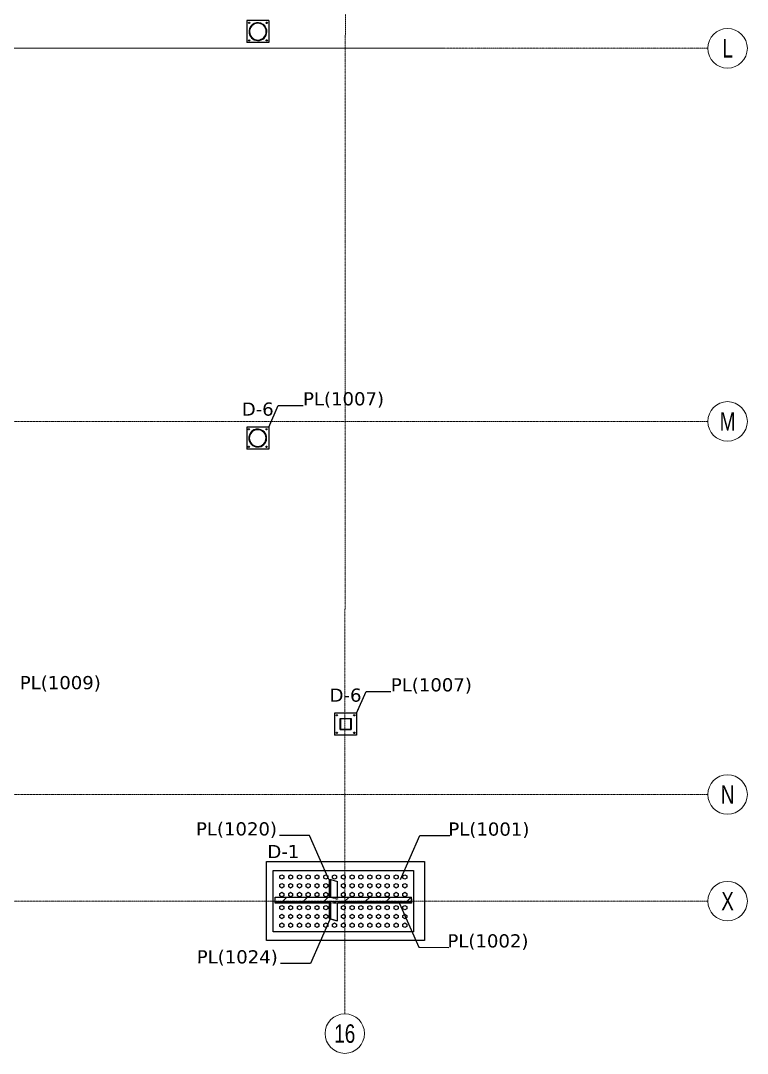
# Model space of a CAD drawing. Header units: millimetres. Extents: x -900 to 102491, y -15825 to 34550.
# Drawn here: x 85943 to 102491, y -3468 to 20060 of the extents above; entities that cross this region are included whole.
import ezdxf
from ezdxf.enums import TextEntityAlignment as Align

# ---------------------------------------------------------------- set-up
doc = ezdxf.new("R2010")
doc.units = ezdxf.units.MM
doc.linetypes.add('DXK_LINE_DOT2', pattern=[3.9198, 1.9599, -1.9599])
doc.linetypes.add('Grid Line', pattern=[3.33375, 1.905, -0.47625, 0.47625, -0.47625])
doc.layers.add('COTAS', color=8, linetype='Continuous')
doc.layers.add('TEXTO GENERAL', color=3, linetype='Continuous')
doc.layers.add('E_EJES', color=8, linetype='Continuous', lineweight=9)
doc.layers.add('E_EJES-1', color=8, linetype='Grid Line', lineweight=9)
doc.styles.add('CNI_COTAS', font='romans.shx', dxfattribs={"width": 0.8})
doc.styles.add('Swis721 LtCn BT_1', font='swisscl.ttf', dxfattribs={"height": 0.42})
doc.styles.add('TEXTO GENERAL', font='verdana.ttf', dxfattribs={"height": 0.9})
doc.dimstyles.new('1.3', dxfattribs={"dimscale": 0, "dimtxt": 25, "dimasz": 100, "dimexe": 4, "dimexo": 4, "dimgap": 9, "dimtad": 1, "dimdec": 0, "dimzin": 4, "dimdsep": 46, "dimtxsty": 'CNI_COTAS', "dimcen": 0, "dimclrd": 256, "dimclrt": 3, "dimadec": 0, "dimazin": 0, "dimtfac": 1, "dimtdec": 0, "dimtmove": 2, "dimatfit": 0, "dimfxl": 0.05, "dimtolj": 1, "dimtzin": 0, "dimarcsym": 0})

# ---------------------------------------------------------------- blocks, each defined once
blk = doc.blocks.new('Grid - CNI_NOMBRE EJES-372759-_26_00m_LOC COLUMNAS Y MUROS PISO 7')
at = {"layer": 'E_EJES'}
blk.add_circle((0, 0), 0.003, dxfattribs=at)

msp = doc.modelspace()

# ---------------------------------------------------------------- hatches: boundary and pattern name
at = {"linetype": 'Continuous'}
h = msp.add_hatch(dxfattribs=at)
h.set_pattern_fill('', scale=105, style=0, pattern_type=0)
h.set_pattern_definition([(45, (91545.3, 19845.66), (-235.73, 235.73), [])])
h.paths.add_polyline_path([(91548.4, 19810.4), (91545.3, 19845.7), (91536.1, 19879.8), (91521.2, 19911.9), (91500.9, 19940.9), (91475.9, 19965.9), (91446.9, 19986.2), (91414.8, 20001.2), (91380.6, 20010.3), (91345.4, 20013.4), (91310.1, 20010.3), (91276, 20001.2), (91243.9, 19986.2), (91214.9, 19965.9), (91189.9, 19940.9), (91169.6, 19911.9), (91154.6, 19879.8), (91145.5, 19845.7), (91142.4, 19810.4), (91145.5, 19775.2), (91154.6, 19741), (91169.6, 19708.9), (91189.9, 19679.9), (91214.9, 19654.9), (91243.9, 19634.6), (91276, 19619.6), (91310.1, 19610.5), (91345.4, 19607.4), (91380.6, 19610.5), (91414.8, 19619.6), (91446.9, 19634.6), (91475.9, 19654.9), (91500.9, 19679.9), (91521.2, 19708.9), (91536.1, 19741), (91545.3, 19775.2)])
h.paths.add_polyline_path([(91524.9, 19745.1), (91510.8, 19714.9), (91491.7, 19687.6), (91468.2, 19664.1), (91440.9, 19645), (91410.7, 19630.9), (91378.5, 19622.3), (91345.4, 19619.4), (91312.2, 19622.3), (91280.1, 19630.9), (91249.9, 19645), (91222.6, 19664.1), (91199.1, 19687.6), (91180, 19714.9), (91165.9, 19745.1), (91157.3, 19777.2), (91154.4, 19810.4), (91157.3, 19843.6), (91165.9, 19875.7), (91180, 19905.9), (91199.1, 19933.2), (91222.6, 19956.7), (91249.9, 19975.8), (91280.1, 19989.9), (91312.2, 19998.5), (91345.4, 20001.4), (91378.5, 19998.5), (91410.7, 19989.9), (91440.9, 19975.8), (91468.2, 19956.7), (91491.7, 19933.2), (91510.8, 19905.9), (91524.9, 19875.7), (91533.5, 19843.6), (91536.4, 19810.4), (91533.5, 19777.2)])
h = msp.add_hatch(color=96, dxfattribs=at)
h.paths.add_polyline_path([(91544.4, 10550.4), (91541.3, 10585.7), (91532.1, 10619.8), (91517.2, 10651.9), (91496.9, 10680.9), (91471.9, 10705.9), (91442.9, 10726.2), (91410.8, 10741.2), (91376.6, 10750.3), (91341.4, 10753.4), (91306.1, 10750.3), (91272, 10741.2), (91239.9, 10726.2), (91210.9, 10705.9), (91185.9, 10680.9), (91165.6, 10651.9), (91150.6, 10619.8), (91141.5, 10585.7), (91138.4, 10550.4), (91141.5, 10515.2), (91150.6, 10481), (91165.6, 10448.9), (91185.9, 10419.9), (91210.9, 10394.9), (91239.9, 10374.6), (91272, 10359.6), (91306.1, 10350.5), (91341.4, 10347.4), (91376.6, 10350.5), (91410.8, 10359.6), (91442.9, 10374.6), (91471.9, 10394.9), (91496.9, 10419.9), (91517.2, 10448.9), (91532.1, 10481), (91541.3, 10515.2)])
h.paths.add_polyline_path([(91520.9, 10485.1), (91506.8, 10454.9), (91487.7, 10427.6), (91464.2, 10404.1), (91436.9, 10385), (91406.7, 10370.9), (91374.6, 10362.3), (91341.4, 10359.4), (91308.2, 10362.3), (91276.1, 10370.9), (91245.9, 10385), (91218.6, 10404.1), (91195.1, 10427.6), (91176, 10454.9), (91161.9, 10485.1), (91153.3, 10517.2), (91150.4, 10550.4), (91153.3, 10583.6), (91161.9, 10615.7), (91176, 10645.9), (91195.1, 10673.2), (91218.6, 10696.7), (91245.9, 10715.8), (91276.1, 10729.9), (91308.2, 10738.5), (91341.4, 10741.4), (91374.6, 10738.5), (91406.7, 10729.9), (91436.9, 10715.8), (91464.2, 10696.7), (91487.7, 10673.2), (91506.8, 10645.9), (91520.9, 10615.7), (91529.5, 10583.6), (91532.4, 10550.4), (91529.5, 10517.2)])
h = msp.add_hatch(dxfattribs=at)
h.set_pattern_fill('', scale=105, style=0, pattern_type=0)
h.set_pattern_definition([(45, (93216.38, 4158.38), (-235.73, 235.73), [])])
h.paths.add_polyline_path([(93466.4, 4158.4), (93216.4, 4158.4), (93216.4, 3908.4), (93466.4, 3908.4)])
h.paths.add_polyline_path([(93224.4, 3916.4), (93224.4, 4150.4), (93458.4, 4150.4), (93458.4, 3916.4)])
h = msp.add_hatch(dxfattribs=at)
h.set_pattern_fill('', scale=105, style=0, pattern_type=0)
h.set_pattern_definition([(45, (94835.06, 93.58), (-235.73, 235.73), [])])
h.paths.add_polyline_path([(94841.6, 21.7), (94835.1, 93.6), (91741.6, 93.6), (91741.6, -6.8), (94841.6, -6.8)])

# ---------------------------------------------------------------- linework, layer by layer
at = {"color": 2, "linetype": 'Continuous'}
for p, q in [((91595.4, 20060.4), (91095.4, 20060.4)), ((91095.4, 20060.4), (91095.4, 19560.4)), ((91595.4, 20060.4), (91595.4, 19560.4)), ((91595.4, 19560.4), (91095.4, 19560.4)), ((91591.4, 10800.4), (91091.4, 10800.4)), ((91091.4, 10800.4), (91091.4, 10300.4)), ((91591.4, 10800.4), (91591.4, 10300.4)), ((91591.4, 10300.4), (91091.4, 10300.4)), ((93591.4, 4283.4), (93091.4, 4283.4)), ((93091.4, 4283.4), (93091.4, 3783.4)), ((93591.4, 4283.4), (93591.4, 3783.4)), ((93216.4, 3908.4), (93216.4, 4158.4)), ((93216.4, 4158.4), (93466.4, 4158.4)), ((93458.4, 4150.4), (93224.4, 4150.4)), ((93224.4, 4150.4), (93224.4, 3916.4)), ((93458.4, 3916.4), (93458.4, 4150.4)), ((93466.4, 4158.4), (93466.4, 3908.4)), ((93591.4, 3783.4), (93091.4, 3783.4)), ((93216.4, 3908.4), (93466.4, 3908.4)), ((93224.4, 3916.4), (93458.4, 3916.4)), ((91541.4, 900), (95141.4, 900)), ((91541.4, -900), (91541.4, 900)), ((95141.4, 900), (95141.4, -900)), ((91691.6, -700), (91691.6, 700)), ((91691.6, 700), (94891.6, 700)), ((92975.7, 93.1), (92975.7, 494.6)), ((92975.7, 494.6), (93009.1, 493.8)), ((93009.1, 493.8), (93157.4, 449.4)), ((93009.1, 92.3), (93009.1, 493.8)), ((94891.6, 700), (94891.6, -700)), ((93156.7, 93.6), (93157.4, 449.4)), ((91741.6, -6.8), (91741.6, 93.6)), ((91741.6, 93.6), (94835.1, 93.6)), ((92975.7, 93.1), (93009.1, 92.3)), ((94835.1, 93.6), (94841.6, 93)), ((94835.1, 93.6), (94841.6, 21.7)), ((94841.6, 21.7), (94841.6, 93)), ((94841.6, -6.8), (94841.6, 21.7)), ((91741.6, -49.8), (91741.6, -6.8)), ((91741.6, -6.8), (94841.6, -6.8)), ((92975.7, -49.8), (91741.6, -49.8)), ((92975.6, -405.4), (92975.7, -3.7)), ((92975.7, -3.7), (93009.1, -4.5)), ((93009, -406.2), (93009.1, -4.5)), ((93156.5, -449.4), (93157.4, -49.2)), ((94841.6, -49.8), (93157.4, -49.8)), ((94841.6, -6.8), (94841.6, -49.8)), ((93125.9, -449.4), (92975.6, -405.4)), ((92975.6, -405.4), (93009, -406.2)), ((93009, -406.2), (93156.5, -449.4)), ((93156.5, -449.4), (93125.9, -449.4)), ((94891.6, -700), (91691.6, -700)), ((95141.4, -900), (91541.4, -900))]:
    msp.add_line(p, q, dxfattribs=at)
at = {"color": 7, "linetype": 'Continuous'}
for p, q in [((91129.8, 20010.4), (91137.6, 20023.9)), ((91137.6, 19996.9), (91129.8, 20010.4)), ((91137.6, 20023.9), (91153.2, 20023.9)), ((91153.2, 20023.9), (91161, 20010.4)), ((91161, 20010.4), (91153.2, 19996.9)), ((91529.8, 20010.4), (91537.6, 20023.9)), ((91537.6, 19996.9), (91529.8, 20010.4)), ((91537.6, 20023.9), (91553.2, 20023.9)), ((91553.2, 20023.9), (91561, 20010.4)), ((91561, 20010.4), (91553.2, 19996.9)), ((91153.2, 19996.9), (91137.6, 19996.9)), ((91553.2, 19996.9), (91537.6, 19996.9)), ((91129.8, 19610.4), (91137.6, 19623.9)), ((91137.6, 19596.9), (91129.8, 19610.4)), ((91137.6, 19623.9), (91153.2, 19623.9)), ((91153.2, 19596.9), (91137.6, 19596.9)), ((91153.2, 19623.9), (91161, 19610.4)), ((91161, 19610.4), (91153.2, 19596.9)), ((91529.8, 19610.4), (91537.6, 19623.9)), ((91537.6, 19596.9), (91529.8, 19610.4)), ((91537.6, 19623.9), (91553.2, 19623.9)), ((91553.2, 19596.9), (91537.6, 19596.9)), ((91553.2, 19623.9), (91561, 19610.4)), ((91561, 19610.4), (91553.2, 19596.9)), ((91125.8, 10750.4), (91133.6, 10763.9)), ((91133.6, 10736.9), (91125.8, 10750.4)), ((91133.6, 10763.9), (91149.2, 10763.9)), ((91149.2, 10736.9), (91133.6, 10736.9)), ((91149.2, 10763.9), (91157, 10750.4)), ((91157, 10750.4), (91149.2, 10736.9)), ((91525.8, 10750.4), (91533.6, 10763.9)), ((91533.6, 10736.9), (91525.8, 10750.4)), ((91533.6, 10763.9), (91549.2, 10763.9)), ((91549.2, 10736.9), (91533.6, 10736.9)), ((91549.2, 10763.9), (91557, 10750.4)), ((91557, 10750.4), (91549.2, 10736.9)), ((91125.8, 10350.4), (91133.6, 10363.9)), ((91133.6, 10363.9), (91149.2, 10363.9)), ((91149.2, 10363.9), (91157, 10350.4)), ((91525.8, 10350.4), (91533.6, 10363.9)), ((91533.6, 10363.9), (91549.2, 10363.9)), ((91549.2, 10363.9), (91557, 10350.4)), ((91133.6, 10336.9), (91125.8, 10350.4)), ((91149.2, 10336.9), (91133.6, 10336.9)), ((91157, 10350.4), (91149.2, 10336.9)), ((91533.6, 10336.9), (91525.8, 10350.4)), ((91549.2, 10336.9), (91533.6, 10336.9)), ((91557, 10350.4), (91549.2, 10336.9)), ((93125.8, 4233.4), (93133.6, 4246.9)), ((93133.6, 4246.9), (93149.2, 4246.9)), ((93149.2, 4246.9), (93157, 4233.4)), ((93525.8, 4233.4), (93533.6, 4246.9)), ((93533.6, 4246.9), (93549.2, 4246.9)), ((93549.2, 4246.9), (93557, 4233.4)), ((93133.6, 4219.9), (93125.8, 4233.4)), ((93149.2, 4219.9), (93133.6, 4219.9)), ((93157, 4233.4), (93149.2, 4219.9)), ((93533.6, 4219.9), (93525.8, 4233.4)), ((93549.2, 4219.9), (93533.6, 4219.9)), ((93557, 4233.4), (93549.2, 4219.9)), ((93125.8, 3833.4), (93133.6, 3846.9)), ((93133.6, 3819.9), (93125.8, 3833.4)), ((93133.6, 3846.9), (93149.2, 3846.9)), ((93149.2, 3819.9), (93133.6, 3819.9)), ((93149.2, 3846.9), (93157, 3833.4)), ((93157, 3833.4), (93149.2, 3819.9)), ((93525.8, 3833.4), (93533.6, 3846.9)), ((93533.6, 3819.9), (93525.8, 3833.4)), ((93533.6, 3846.9), (93549.2, 3846.9)), ((93549.2, 3819.9), (93533.6, 3819.9)), ((93549.2, 3846.9), (93557, 3833.4)), ((93557, 3833.4), (93549.2, 3819.9)), ((91846.6, 576), (91891.6, 602)), ((91846.6, 524), (91846.6, 576)), ((91891.6, 498), (91846.6, 524)), ((91891.6, 602), (91936.6, 576)), ((91936.6, 524), (91891.6, 498)), ((91936.6, 576), (91936.6, 524)), ((92046.6, 576), (92091.6, 602)), ((92046.6, 524), (92046.6, 576)), ((92091.6, 498), (92046.6, 524)), ((92091.6, 602), (92136.6, 576)), ((92136.6, 524), (92091.6, 498)), ((92136.6, 576), (92136.6, 524)), ((92246.6, 576), (92291.6, 602)), ((92246.6, 524), (92246.6, 576)), ((92291.6, 498), (92246.6, 524)), ((92291.6, 602), (92336.6, 576)), ((92336.6, 524), (92291.6, 498)), ((92336.6, 576), (92336.6, 524)), ((92446.6, 576), (92491.6, 602)), ((92446.6, 524), (92446.6, 576)), ((92491.6, 498), (92446.6, 524)), ((92491.6, 602), (92536.6, 576)), ((92536.6, 524), (92491.6, 498)), ((92536.6, 576), (92536.6, 524)), ((92646.6, 576), (92691.6, 602)), ((92646.6, 524), (92646.6, 576)), ((92691.6, 498), (92646.6, 524)), ((92691.6, 602), (92736.6, 576)), ((92736.6, 524), (92691.6, 498)), ((92736.6, 576), (92736.6, 524)), ((92846.6, 576), (92891.6, 602)), ((92846.6, 524), (92846.6, 576)), ((92891.6, 498), (92846.6, 524)), ((92891.6, 602), (92936.6, 576)), ((92936.6, 524), (92891.6, 498)), ((92936.6, 576), (92936.6, 524)), ((93046.6, 576), (93091.6, 602)), ((93046.6, 524), (93046.6, 576)), ((93091.6, 498), (93046.6, 524)), ((93091.6, 602), (93136.6, 576)), ((93136.6, 524), (93091.6, 498)), ((93136.6, 576), (93136.6, 524)), ((93246.6, 576), (93291.6, 602)), ((93246.6, 524), (93246.6, 576)), ((93291.6, 498), (93246.6, 524)), ((93291.6, 602), (93336.6, 576)), ((93336.6, 524), (93291.6, 498)), ((93336.6, 576), (93336.6, 524)), ((93446.6, 576), (93491.6, 602)), ((93446.6, 524), (93446.6, 576)), ((93491.6, 498), (93446.6, 524)), ((93491.6, 602), (93536.6, 576)), ((93536.6, 524), (93491.6, 498)), ((93536.6, 576), (93536.6, 524)), ((93646.6, 576), (93691.6, 602)), ((93646.6, 524), (93646.6, 576)), ((93691.6, 498), (93646.6, 524)), ((93691.6, 602), (93736.6, 576)), ((93736.6, 524), (93691.6, 498)), ((93736.6, 576), (93736.6, 524)), ((93846.6, 576), (93891.6, 602)), ((93846.6, 524), (93846.6, 576)), ((93891.6, 498), (93846.6, 524)), ((93891.6, 602), (93936.6, 576)), ((93936.6, 524), (93891.6, 498)), ((93936.6, 576), (93936.6, 524)), ((94046.6, 576), (94091.6, 602)), ((94046.6, 524), (94046.6, 576)), ((94091.6, 498), (94046.6, 524)), ((94091.6, 602), (94136.6, 576)), ((94136.6, 524), (94091.6, 498)), ((94136.6, 576), (94136.6, 524)), ((94246.6, 576), (94291.6, 602)), ((94246.6, 524), (94246.6, 576)), ((94291.6, 498), (94246.6, 524)), ((94291.6, 602), (94336.6, 576)), ((94336.6, 524), (94291.6, 498)), ((94336.6, 576), (94336.6, 524)), ((94446.6, 576), (94491.6, 602)), ((94446.6, 524), (94446.6, 576)), ((94491.6, 498), (94446.6, 524)), ((94491.6, 602), (94536.6, 576)), ((94536.6, 524), (94491.6, 498)), ((94536.6, 576), (94536.6, 524)), ((94646.6, 576), (94691.6, 602)), ((94646.6, 524), (94646.6, 576)), ((94691.6, 498), (94646.6, 524)), ((94691.6, 602), (94736.6, 576)), ((94736.6, 524), (94691.6, 498)), ((94736.6, 576), (94736.6, 524)), ((91846.6, 376), (91891.6, 402)), ((91846.6, 324), (91846.6, 376)), ((91891.6, 298), (91846.6, 324)), ((91891.6, 402), (91936.6, 376)), ((91936.6, 324), (91891.6, 298)), ((91936.6, 376), (91936.6, 324)), ((92046.6, 376), (92091.6, 402)), ((92046.6, 324), (92046.6, 376)), ((92091.6, 298), (92046.6, 324)), ((92091.6, 402), (92136.6, 376)), ((92136.6, 324), (92091.6, 298)), ((92136.6, 376), (92136.6, 324)), ((92246.6, 376), (92291.6, 402)), ((92246.6, 324), (92246.6, 376)), ((92291.6, 298), (92246.6, 324)), ((92291.6, 402), (92336.6, 376)), ((92336.6, 324), (92291.6, 298)), ((92336.6, 376), (92336.6, 324)), ((92446.6, 376), (92491.6, 402)), ((92446.6, 324), (92446.6, 376)), ((92491.6, 298), (92446.6, 324)), ((92491.6, 402), (92536.6, 376)), ((92536.6, 324), (92491.6, 298)), ((92536.6, 376), (92536.6, 324)), ((92646.6, 376), (92691.6, 402)), ((92646.6, 324), (92646.6, 376)), ((92691.6, 298), (92646.6, 324)), ((92691.6, 402), (92736.6, 376)), ((92736.6, 324), (92691.6, 298)), ((92736.6, 376), (92736.6, 324)), ((92846.6, 376), (92891.6, 402)), ((92846.6, 324), (92846.6, 376)), ((92891.6, 298), (92846.6, 324)), ((92891.6, 402), (92936.6, 376)), ((92936.6, 324), (92891.6, 298)), ((92936.6, 376), (92936.6, 324)), ((93246.6, 376), (93291.6, 402)), ((93246.6, 324), (93246.6, 376)), ((93291.6, 298), (93246.6, 324)), ((93291.6, 402), (93336.6, 376)), ((93336.6, 324), (93291.6, 298)), ((93336.6, 376), (93336.6, 324)), ((93446.6, 376), (93491.6, 402)), ((93446.6, 324), (93446.6, 376)), ((93491.6, 298), (93446.6, 324)), ((93491.6, 402), (93536.6, 376)), ((93536.6, 324), (93491.6, 298)), ((93536.6, 376), (93536.6, 324)), ((93646.6, 376), (93691.6, 402)), ((93646.6, 324), (93646.6, 376)), ((93691.6, 298), (93646.6, 324)), ((93691.6, 402), (93736.6, 376)), ((93736.6, 324), (93691.6, 298)), ((93736.6, 376), (93736.6, 324)), ((93846.6, 376), (93891.6, 402)), ((93846.6, 324), (93846.6, 376)), ((93891.6, 298), (93846.6, 324)), ((93891.6, 402), (93936.6, 376)), ((93936.6, 324), (93891.6, 298)), ((93936.6, 376), (93936.6, 324)), ((94046.6, 376), (94091.6, 402)), ((94046.6, 324), (94046.6, 376)), ((94091.6, 298), (94046.6, 324)), ((94091.6, 402), (94136.6, 376)), ((94136.6, 324), (94091.6, 298)), ((94136.6, 376), (94136.6, 324)), ((94246.6, 376), (94291.6, 402)), ((94246.6, 324), (94246.6, 376)), ((94291.6, 298), (94246.6, 324)), ((94291.6, 402), (94336.6, 376)), ((94336.6, 324), (94291.6, 298)), ((94336.6, 376), (94336.6, 324)), ((94446.6, 376), (94491.6, 402)), ((94446.6, 324), (94446.6, 376)), ((94491.6, 298), (94446.6, 324)), ((94491.6, 402), (94536.6, 376)), ((94536.6, 324), (94491.6, 298)), ((94536.6, 376), (94536.6, 324)), ((94646.6, 376), (94691.6, 402)), ((94646.6, 324), (94646.6, 376)), ((94691.6, 298), (94646.6, 324)), ((94691.6, 402), (94736.6, 376)), ((94736.6, 324), (94691.6, 298)), ((94736.6, 376), (94736.6, 324)), ((91846.6, 176), (91891.6, 202)), ((91846.6, 124), (91846.6, 176)), ((91891.6, 98), (91846.6, 124)), ((91891.6, 202), (91936.6, 176)), ((91936.6, 124), (91891.6, 98)), ((91936.6, 176), (91936.6, 124)), ((92046.6, 176), (92091.6, 202)), ((92046.6, 124), (92046.6, 176)), ((92091.6, 98), (92046.6, 124)), ((92091.6, 202), (92136.6, 176)), ((92136.6, 124), (92091.6, 98)), ((92136.6, 176), (92136.6, 124)), ((92246.6, 176), (92291.6, 202)), ((92246.6, 124), (92246.6, 176)), ((92291.6, 98), (92246.6, 124)), ((92291.6, 202), (92336.6, 176)), ((92336.6, 124), (92291.6, 98)), ((92336.6, 176), (92336.6, 124)), ((92446.6, 176), (92491.6, 202)), ((92446.6, 124), (92446.6, 176)), ((92491.6, 98), (92446.6, 124)), ((92491.6, 202), (92536.6, 176)), ((92536.6, 124), (92491.6, 98)), ((92536.6, 176), (92536.6, 124)), ((92646.6, 176), (92691.6, 202)), ((92646.6, 124), (92646.6, 176)), ((92691.6, 98), (92646.6, 124)), ((92691.6, 202), (92736.6, 176)), ((92736.6, 124), (92691.6, 98)), ((92736.6, 176), (92736.6, 124)), ((92846.6, 176), (92891.6, 202)), ((92846.6, 124), (92846.6, 176)), ((92891.6, 98), (92846.6, 124)), ((92891.6, 202), (92936.6, 176)), ((92936.6, 124), (92891.6, 98)), ((92936.6, 176), (92936.6, 124)), ((93246.6, 176), (93291.6, 202)), ((93246.6, 124), (93246.6, 176)), ((93291.6, 98), (93246.6, 124)), ((93291.6, 202), (93336.6, 176)), ((93336.6, 124), (93291.6, 98)), ((93336.6, 176), (93336.6, 124)), ((93446.6, 176), (93491.6, 202)), ((93446.6, 124), (93446.6, 176)), ((93491.6, 98), (93446.6, 124)), ((93491.6, 202), (93536.6, 176)), ((93536.6, 124), (93491.6, 98)), ((93536.6, 176), (93536.6, 124)), ((93646.6, 176), (93691.6, 202)), ((93646.6, 124), (93646.6, 176)), ((93691.6, 98), (93646.6, 124)), ((93691.6, 202), (93736.6, 176)), ((93736.6, 124), (93691.6, 98)), ((93736.6, 176), (93736.6, 124)), ((93846.6, 176), (93891.6, 202)), ((93846.6, 124), (93846.6, 176)), ((93891.6, 98), (93846.6, 124)), ((93891.6, 202), (93936.6, 176)), ((93936.6, 124), (93891.6, 98)), ((93936.6, 176), (93936.6, 124)), ((94046.6, 176), (94091.6, 202)), ((94046.6, 124), (94046.6, 176)), ((94091.6, 98), (94046.6, 124)), ((94091.6, 202), (94136.6, 176)), ((94136.6, 124), (94091.6, 98)), ((94136.6, 176), (94136.6, 124)), ((94246.6, 176), (94291.6, 202)), ((94246.6, 124), (94246.6, 176)), ((94291.6, 98), (94246.6, 124)), ((94291.6, 202), (94336.6, 176)), ((94336.6, 124), (94291.6, 98)), ((94336.6, 176), (94336.6, 124)), ((94446.6, 176), (94491.6, 202)), ((94446.6, 124), (94446.6, 176)), ((94491.6, 98), (94446.6, 124)), ((94491.6, 202), (94536.6, 176)), ((94536.6, 124), (94491.6, 98)), ((94536.6, 176), (94536.6, 124)), ((94646.6, 176), (94691.6, 202)), ((94646.6, 124), (94646.6, 176)), ((94691.6, 98), (94646.6, 124)), ((94691.6, 202), (94736.6, 176)), ((94736.6, 124), (94691.6, 98)), ((94736.6, 176), (94736.6, 124)), ((91846.6, -124), (91891.6, -98)), ((91846.6, -176), (91846.6, -124)), ((91891.6, -202), (91846.6, -176)), ((91891.6, -98), (91936.6, -124)), ((91936.6, -176), (91891.6, -202)), ((91936.6, -124), (91936.6, -176)), ((92046.6, -124), (92091.6, -98)), ((92046.6, -176), (92046.6, -124)), ((92091.6, -202), (92046.6, -176)), ((92091.6, -98), (92136.6, -124)), ((92136.6, -176), (92091.6, -202)), ((92136.6, -124), (92136.6, -176)), ((92246.6, -124), (92291.6, -98)), ((92246.6, -176), (92246.6, -124)), ((92291.6, -202), (92246.6, -176)), ((92291.6, -98), (92336.6, -124)), ((92336.6, -176), (92291.6, -202)), ((92336.6, -124), (92336.6, -176)), ((92446.6, -124), (92491.6, -98)), ((92446.6, -176), (92446.6, -124)), ((92491.6, -202), (92446.6, -176)), ((92491.6, -98), (92536.6, -124)), ((92536.6, -176), (92491.6, -202)), ((92536.6, -124), (92536.6, -176)), ((92646.6, -124), (92691.6, -98)), ((92646.6, -176), (92646.6, -124)), ((92691.6, -202), (92646.6, -176)), ((92691.6, -98), (92736.6, -124)), ((92736.6, -176), (92691.6, -202)), ((92736.6, -124), (92736.6, -176)), ((92846.6, -124), (92891.6, -98)), ((92846.6, -176), (92846.6, -124)), ((92891.6, -202), (92846.6, -176)), ((92891.6, -98), (92936.6, -124)), ((92936.6, -176), (92891.6, -202)), ((92936.6, -124), (92936.6, -176)), ((93246.6, -124), (93291.6, -98)), ((93246.6, -176), (93246.6, -124)), ((93291.6, -202), (93246.6, -176)), ((93291.6, -98), (93336.6, -124)), ((93336.6, -176), (93291.6, -202)), ((93336.6, -124), (93336.6, -176)), ((93446.6, -124), (93491.6, -98)), ((93446.6, -176), (93446.6, -124)), ((93491.6, -202), (93446.6, -176)), ((93491.6, -98), (93536.6, -124)), ((93536.6, -176), (93491.6, -202)), ((93536.6, -124), (93536.6, -176)), ((93646.6, -124), (93691.6, -98)), ((93646.6, -176), (93646.6, -124)), ((93691.6, -202), (93646.6, -176)), ((93691.6, -98), (93736.6, -124)), ((93736.6, -176), (93691.6, -202)), ((93736.6, -124), (93736.6, -176)), ((93846.6, -124), (93891.6, -98)), ((93846.6, -176), (93846.6, -124)), ((93891.6, -202), (93846.6, -176)), ((93891.6, -98), (93936.6, -124)), ((93936.6, -176), (93891.6, -202)), ((93936.6, -124), (93936.6, -176)), ((94046.6, -124), (94091.6, -98)), ((94046.6, -176), (94046.6, -124)), ((94091.6, -202), (94046.6, -176)), ((94091.6, -98), (94136.6, -124)), ((94136.6, -176), (94091.6, -202)), ((94136.6, -124), (94136.6, -176)), ((94246.6, -124), (94291.6, -98)), ((94246.6, -176), (94246.6, -124)), ((94291.6, -202), (94246.6, -176)), ((94291.6, -98), (94336.6, -124)), ((94336.6, -176), (94291.6, -202)), ((94336.6, -124), (94336.6, -176)), ((94446.6, -124), (94491.6, -98)), ((94446.6, -176), (94446.6, -124)), ((94491.6, -202), (94446.6, -176)), ((94491.6, -98), (94536.6, -124)), ((94536.6, -176), (94491.6, -202)), ((94536.6, -124), (94536.6, -176)), ((94646.6, -124), (94691.6, -98)), ((94646.6, -176), (94646.6, -124)), ((94691.6, -202), (94646.6, -176)), ((94691.6, -98), (94736.6, -124)), ((94736.6, -176), (94691.6, -202)), ((94736.6, -124), (94736.6, -176)), ((91846.6, -324), (91891.6, -298)), ((91846.6, -376), (91846.6, -324)), ((91891.6, -402), (91846.6, -376)), ((91891.6, -298), (91936.6, -324)), ((91936.6, -376), (91891.6, -402)), ((91936.6, -324), (91936.6, -376)), ((92046.6, -324), (92091.6, -298)), ((92046.6, -376), (92046.6, -324)), ((92091.6, -402), (92046.6, -376)), ((92091.6, -298), (92136.6, -324)), ((92136.6, -376), (92091.6, -402)), ((92136.6, -324), (92136.6, -376)), ((92246.6, -324), (92291.6, -298)), ((92246.6, -376), (92246.6, -324)), ((92291.6, -402), (92246.6, -376)), ((92291.6, -298), (92336.6, -324)), ((92336.6, -376), (92291.6, -402)), ((92336.6, -324), (92336.6, -376)), ((92446.6, -324), (92491.6, -298)), ((92446.6, -376), (92446.6, -324)), ((92491.6, -402), (92446.6, -376)), ((92491.6, -298), (92536.6, -324)), ((92536.6, -376), (92491.6, -402)), ((92536.6, -324), (92536.6, -376)), ((92646.6, -324), (92691.6, -298)), ((92646.6, -376), (92646.6, -324)), ((92691.6, -402), (92646.6, -376)), ((92691.6, -298), (92736.6, -324)), ((92736.6, -376), (92691.6, -402)), ((92736.6, -324), (92736.6, -376)), ((92846.6, -324), (92891.6, -298)), ((92846.6, -376), (92846.6, -324)), ((92891.6, -402), (92846.6, -376)), ((92891.6, -298), (92936.6, -324)), ((92936.6, -376), (92891.6, -402)), ((92936.6, -324), (92936.6, -376)), ((93246.6, -324), (93291.6, -298)), ((93246.6, -376), (93246.6, -324)), ((93291.6, -402), (93246.6, -376)), ((93291.6, -298), (93336.6, -324)), ((93336.6, -376), (93291.6, -402)), ((93336.6, -324), (93336.6, -376)), ((93446.6, -324), (93491.6, -298)), ((93446.6, -376), (93446.6, -324)), ((93491.6, -402), (93446.6, -376)), ((93491.6, -298), (93536.6, -324)), ((93536.6, -376), (93491.6, -402)), ((93536.6, -324), (93536.6, -376)), ((93646.6, -324), (93691.6, -298)), ((93646.6, -376), (93646.6, -324)), ((93691.6, -402), (93646.6, -376)), ((93691.6, -298), (93736.6, -324)), ((93736.6, -376), (93691.6, -402)), ((93736.6, -324), (93736.6, -376)), ((93846.6, -324), (93891.6, -298)), ((93846.6, -376), (93846.6, -324)), ((93891.6, -402), (93846.6, -376)), ((93891.6, -298), (93936.6, -324)), ((93936.6, -376), (93891.6, -402)), ((93936.6, -324), (93936.6, -376)), ((94046.6, -324), (94091.6, -298)), ((94046.6, -376), (94046.6, -324)), ((94091.6, -402), (94046.6, -376)), ((94091.6, -298), (94136.6, -324)), ((94136.6, -376), (94091.6, -402)), ((94136.6, -324), (94136.6, -376)), ((94246.6, -324), (94291.6, -298)), ((94246.6, -376), (94246.6, -324)), ((94291.6, -402), (94246.6, -376)), ((94291.6, -298), (94336.6, -324)), ((94336.6, -376), (94291.6, -402)), ((94336.6, -324), (94336.6, -376)), ((94446.6, -324), (94491.6, -298)), ((94446.6, -376), (94446.6, -324)), ((94491.6, -402), (94446.6, -376)), ((94491.6, -298), (94536.6, -324)), ((94536.6, -376), (94491.6, -402)), ((94536.6, -324), (94536.6, -376)), ((94646.6, -324), (94691.6, -298)), ((94646.6, -376), (94646.6, -324)), ((94691.6, -402), (94646.6, -376)), ((94691.6, -298), (94736.6, -324)), ((94736.6, -376), (94691.6, -402)), ((94736.6, -324), (94736.6, -376)), ((91846.6, -524), (91891.6, -498)), ((91846.6, -576), (91846.6, -524)), ((91891.6, -602), (91846.6, -576)), ((91891.6, -498), (91936.6, -524)), ((91936.6, -576), (91891.6, -602)), ((91936.6, -524), (91936.6, -576)), ((92046.6, -524), (92091.6, -498)), ((92046.6, -576), (92046.6, -524)), ((92091.6, -602), (92046.6, -576)), ((92091.6, -498), (92136.6, -524)), ((92136.6, -576), (92091.6, -602)), ((92136.6, -524), (92136.6, -576)), ((92246.6, -524), (92291.6, -498)), ((92246.6, -576), (92246.6, -524)), ((92291.6, -602), (92246.6, -576)), ((92291.6, -498), (92336.6, -524)), ((92336.6, -576), (92291.6, -602)), ((92336.6, -524), (92336.6, -576)), ((92446.6, -524), (92491.6, -498)), ((92446.6, -576), (92446.6, -524)), ((92491.6, -602), (92446.6, -576)), ((92491.6, -498), (92536.6, -524)), ((92536.6, -576), (92491.6, -602)), ((92536.6, -524), (92536.6, -576)), ((92646.6, -524), (92691.6, -498)), ((92646.6, -576), (92646.6, -524)), ((92691.6, -602), (92646.6, -576)), ((92691.6, -498), (92736.6, -524)), ((92736.6, -576), (92691.6, -602)), ((92736.6, -524), (92736.6, -576)), ((92846.6, -524), (92891.6, -498)), ((92846.6, -576), (92846.6, -524)), ((92891.6, -602), (92846.6, -576)), ((92891.6, -498), (92936.6, -524)), ((92936.6, -576), (92891.6, -602)), ((92936.6, -524), (92936.6, -576)), ((93046.6, -524), (93091.6, -498)), ((93046.6, -576), (93046.6, -524)), ((93091.6, -602), (93046.6, -576)), ((93091.6, -498), (93136.6, -524)), ((93136.6, -576), (93091.6, -602)), ((93136.6, -524), (93136.6, -576)), ((93246.6, -524), (93291.6, -498)), ((93246.6, -576), (93246.6, -524)), ((93291.6, -602), (93246.6, -576)), ((93291.6, -498), (93336.6, -524)), ((93336.6, -576), (93291.6, -602)), ((93336.6, -524), (93336.6, -576)), ((93446.6, -524), (93491.6, -498)), ((93446.6, -576), (93446.6, -524)), ((93491.6, -602), (93446.6, -576)), ((93491.6, -498), (93536.6, -524)), ((93536.6, -576), (93491.6, -602)), ((93536.6, -524), (93536.6, -576)), ((93646.6, -524), (93691.6, -498)), ((93646.6, -576), (93646.6, -524)), ((93691.6, -602), (93646.6, -576)), ((93691.6, -498), (93736.6, -524)), ((93736.6, -576), (93691.6, -602)), ((93736.6, -524), (93736.6, -576)), ((93846.6, -524), (93891.6, -498)), ((93846.6, -576), (93846.6, -524)), ((93891.6, -602), (93846.6, -576)), ((93891.6, -498), (93936.6, -524)), ((93936.6, -576), (93891.6, -602)), ((93936.6, -524), (93936.6, -576)), ((94046.6, -524), (94091.6, -498)), ((94046.6, -576), (94046.6, -524)), ((94091.6, -602), (94046.6, -576)), ((94091.6, -498), (94136.6, -524)), ((94136.6, -576), (94091.6, -602)), ((94136.6, -524), (94136.6, -576)), ((94246.6, -524), (94291.6, -498)), ((94246.6, -576), (94246.6, -524)), ((94291.6, -602), (94246.6, -576)), ((94291.6, -498), (94336.6, -524)), ((94336.6, -576), (94291.6, -602)), ((94336.6, -524), (94336.6, -576)), ((94446.6, -524), (94491.6, -498)), ((94446.6, -576), (94446.6, -524)), ((94491.6, -602), (94446.6, -576)), ((94491.6, -498), (94536.6, -524)), ((94536.6, -576), (94491.6, -602)), ((94536.6, -524), (94536.6, -576)), ((94646.6, -524), (94691.6, -498)), ((94646.6, -576), (94646.6, -524)), ((94691.6, -602), (94646.6, -576)), ((94691.6, -498), (94736.6, -524)), ((94736.6, -576), (94691.6, -602)), ((94736.6, -524), (94736.6, -576))]:
    msp.add_line(p, q, dxfattribs=at)
at = {"color": 7, "linetype": 'DXK_LINE_DOT2'}
for p, q in [((91691.6, -700), (91691.6, 700)), ((91691.6, 700), (94891.6, 700)), ((94891.6, 700), (94891.6, -700)), ((93126, 48.2), (92975.7, 93.1)), ((93009.1, 92.3), (93156.6, 48.2)), ((93156.6, 48.2), (93126, 48.2)), ((93156.6, 48.2), (93156.7, 93.6)), ((93157.4, -49.8), (92975.7, -49.8)), ((93009.1, -4.5), (93157.4, -47.9)), ((93157.4, -49.2), (93157.4, -47.9)), ((94891.6, -700), (91691.6, -700))]:
    msp.add_line(p, q, dxfattribs=at)
at = {"color": 2, "linetype": 'Continuous'}
for centre, radius, start, end in [((91345.4, 19810.4), 203, 10, 190), ((91345.4, 19810.4), 191, 350, 170), ((91345.4, 19810.4), 203, 190, 10), ((91345.4, 19810.4), 191, 170, 350), ((91341.4, 10550.4), 203, 10, 190), ((91341.4, 10550.4), 191, 350, 170), ((91341.4, 10550.4), 203, 190, 10), ((91341.4, 10550.4), 191, 170, 350)]:
    msp.add_arc(centre, radius, start, end, dxfattribs=at)
at = {"layer": 'E_EJES-1'}
for p, q in [((93323.7, -2568.2), (93344.7, 33650.2)), ((0, 19430), (101591.4, 19430)), ((5880.1, 19430), (95592.3, 19430)), ((0, 10930), (101591.4, 10930)), ((0, 10930), (95592.3, 10930)), ((0, 2430), (101591.4, 2430)), ((0, 0), (101591.4, 0))]:
    msp.add_line(p, q, dxfattribs=at)

# ---------------------------------------------------------------- block references
at = {"layer": 'E_EJES', "xscale": 150000.000000001, "yscale": 150000.000000001, "zscale": 150000.000000001, "rotation": 269.9999999999994}
for p in [(102041.4, 19430), (102041.4, 10930), (102041.4, 2430), (102041.4, 0)]:
    msp.add_blockref('Grid - CNI_NOMBRE EJES-372759-_26_00m_LOC COLUMNAS Y MUROS PISO 7', p, dxfattribs=at)
at = {"layer": 'E_EJES', "xscale": 150000.000000001, "yscale": 150000.000000001, "zscale": 150000.000000001}
msp.add_blockref('Grid - CNI_NOMBRE EJES-372759-_26_00m_LOC COLUMNAS Y MUROS PISO 7', (93323.7, -3018.2), dxfattribs=at)

# ---------------------------------------------------------------- texts
at = {"layer": 'E_EJES', "style": 'Swis721 LtCn BT_1'}
for s, p in [('L', (102041.4, 19430)), ('M', (102041.4, 10930)), ('N', (102041.4, 2430)), ('X', (102041.4, 0)), ('16', (93323.7, -3018.2))]:
    msp.add_text(s, height=420, dxfattribs=at).set_placement(p, align=Align.MIDDLE_CENTER)
at = {"layer": 'TEXTO GENERAL', "color": 3, "style": 'TEXTO GENERAL'}
for s, p in [('PL(1007)', (92372.8, 11295.7)), ('PL(1009)', (85922.8, 4828.5)), ('PL(1007)', (94372.8, 4778.6))]:
    msp.add_text(s, height=300, dxfattribs=at).set_placement(p)
for s, p in [('D-6', (91341.4, 11210.5)), ('D-6', (93341.4, 4693.5)), ('D-1', (91925.2, 1128.9))]:
    msp.add_text(s, height=300, dxfattribs=at).set_placement(p, align=Align.MIDDLE_CENTER)
for s, p in [('PL(1020)', (89934.7, 1497.9)), ('PL(1001)', (95682.4, 1492.9)), ('PL(1002)', (95661, -1054)), ('PL(1024)', (89952.4, -1418))]:
    msp.add_text(s, height=300, rotation=359.93354, dxfattribs=at).set_placement(p)

# ---------------------------------------------------------------- leaders
at = {"layer": 'COTAS'}
for points in [[(91591.4, 10800.4), (91807.8, 11295.3), (92372.8, 11295.7)], [(93591.4, 4283.4), (93807.8, 4778.2), (94372.8, 4778.6)], [(92961.7, 494.2), (92524.2, 1494.9), (91841.1, 1495.7)], [(94594.9, 492.7), (95033.6, 1492.9), (95716.7, 1492.9)], [(94571, -51.3), (95007.4, -1052.4), (95690.4, -1054)], [(92981.8, -421.4), (92541.8, -1421), (91858.8, -1420.2)]]:
    msp.add_leader(points, dimstyle='1.3', override={"dimscale": 1}, dxfattribs=at)

doc.saveas('drawing.dxf')
